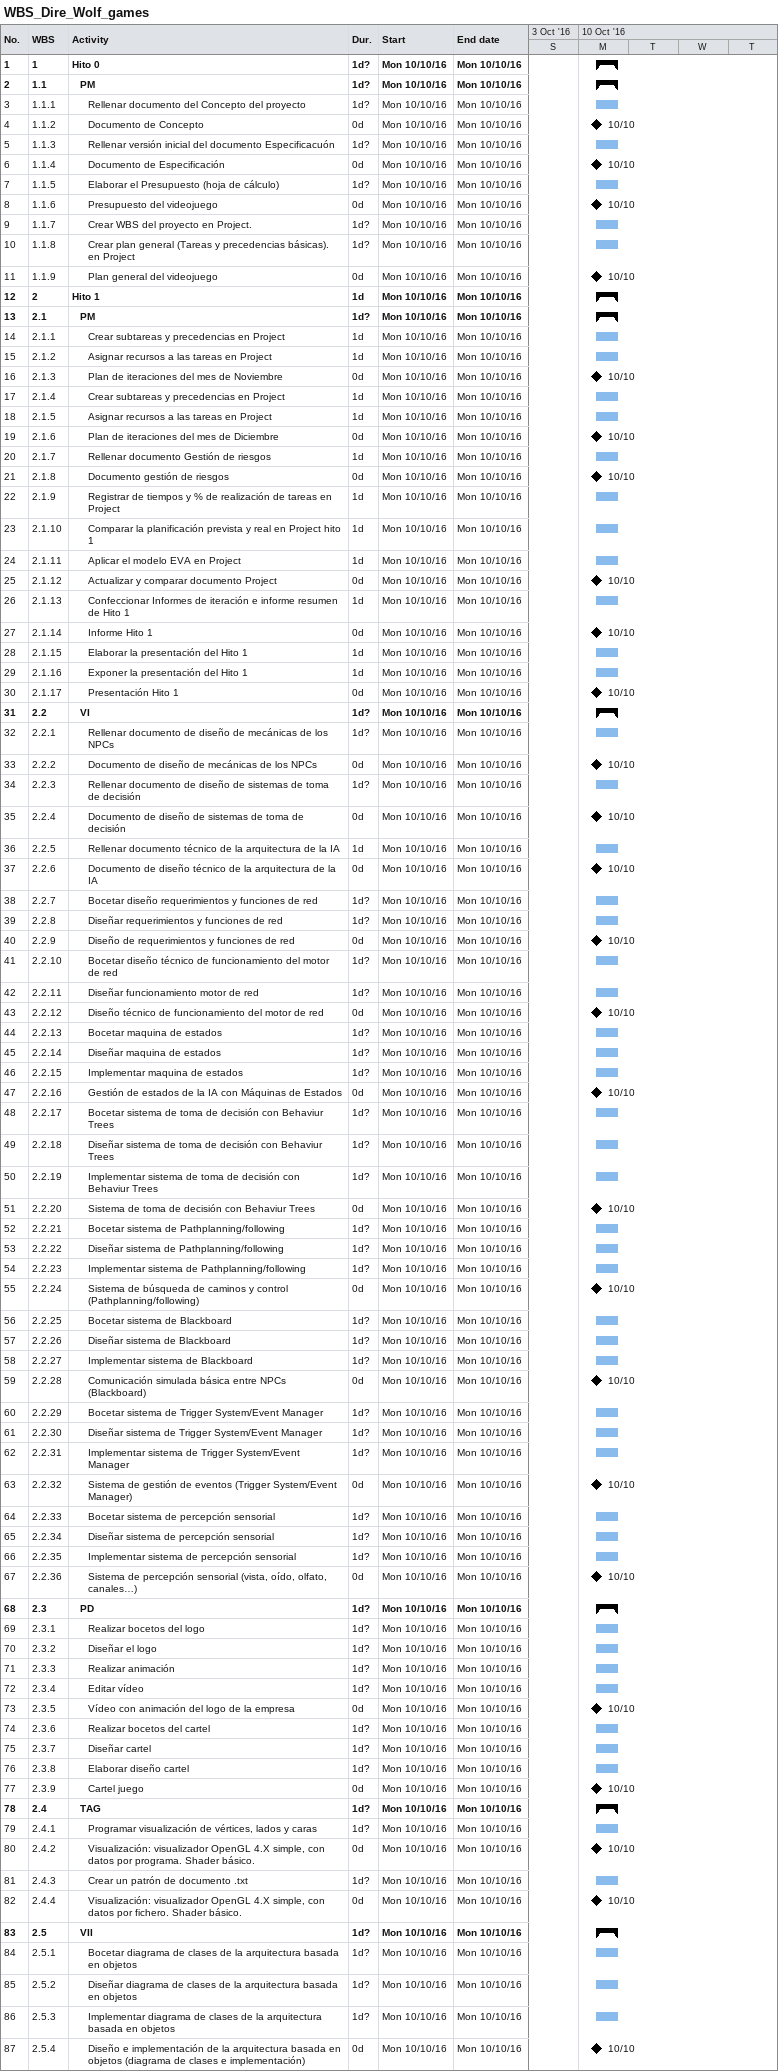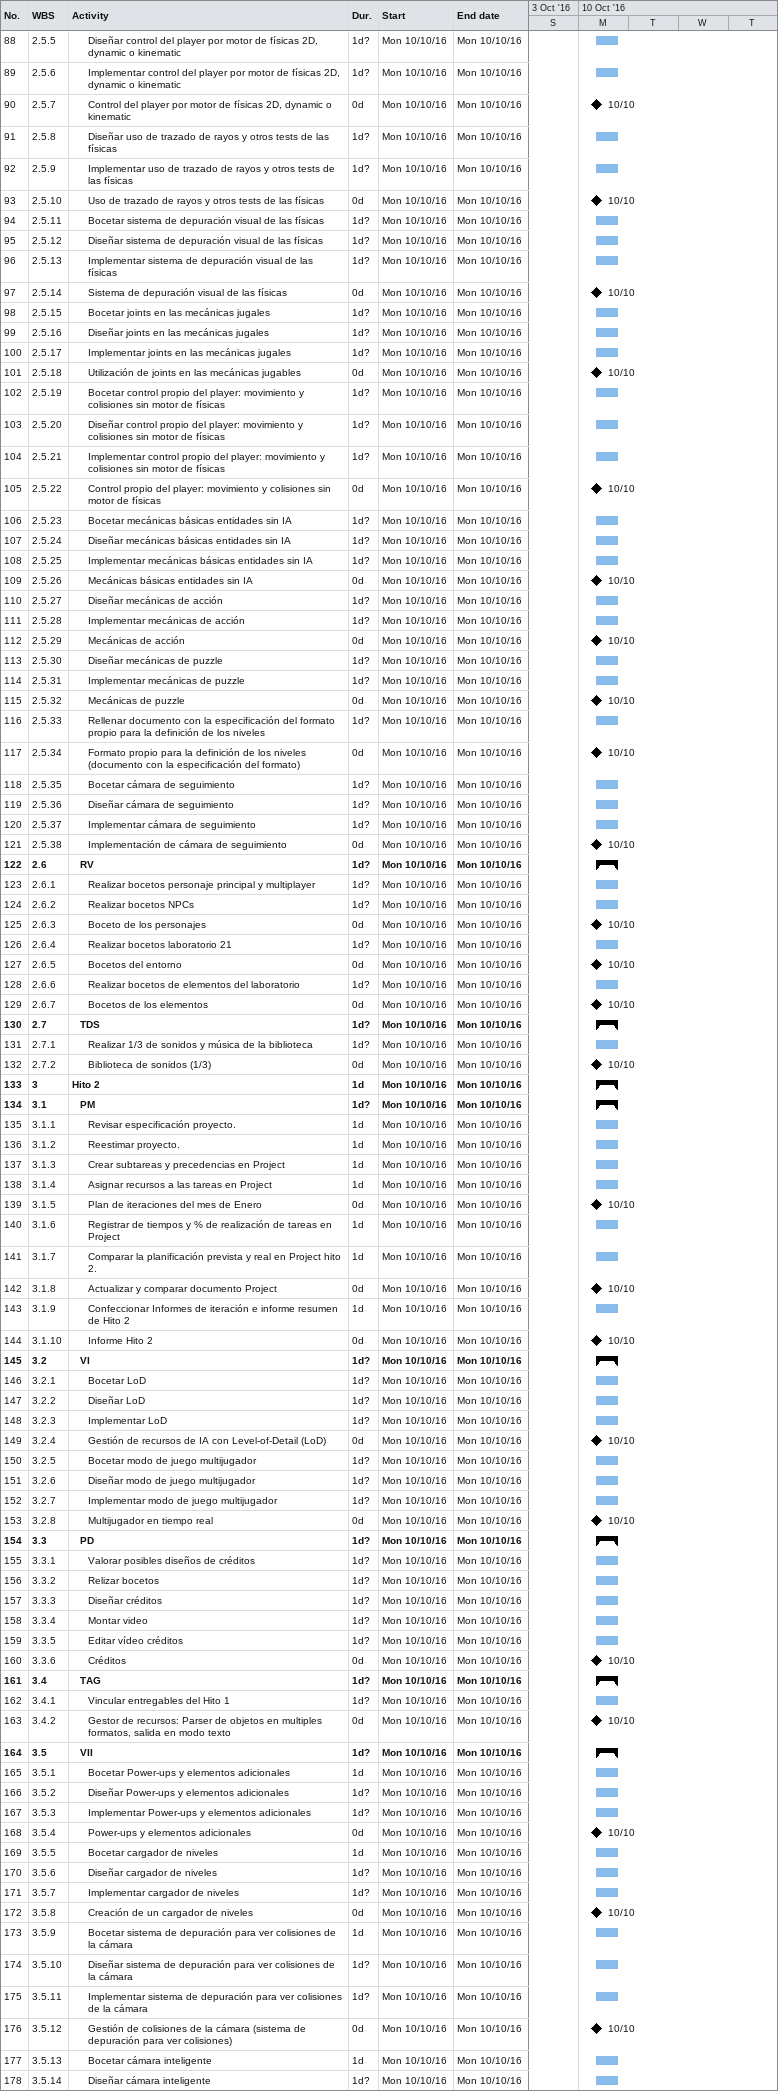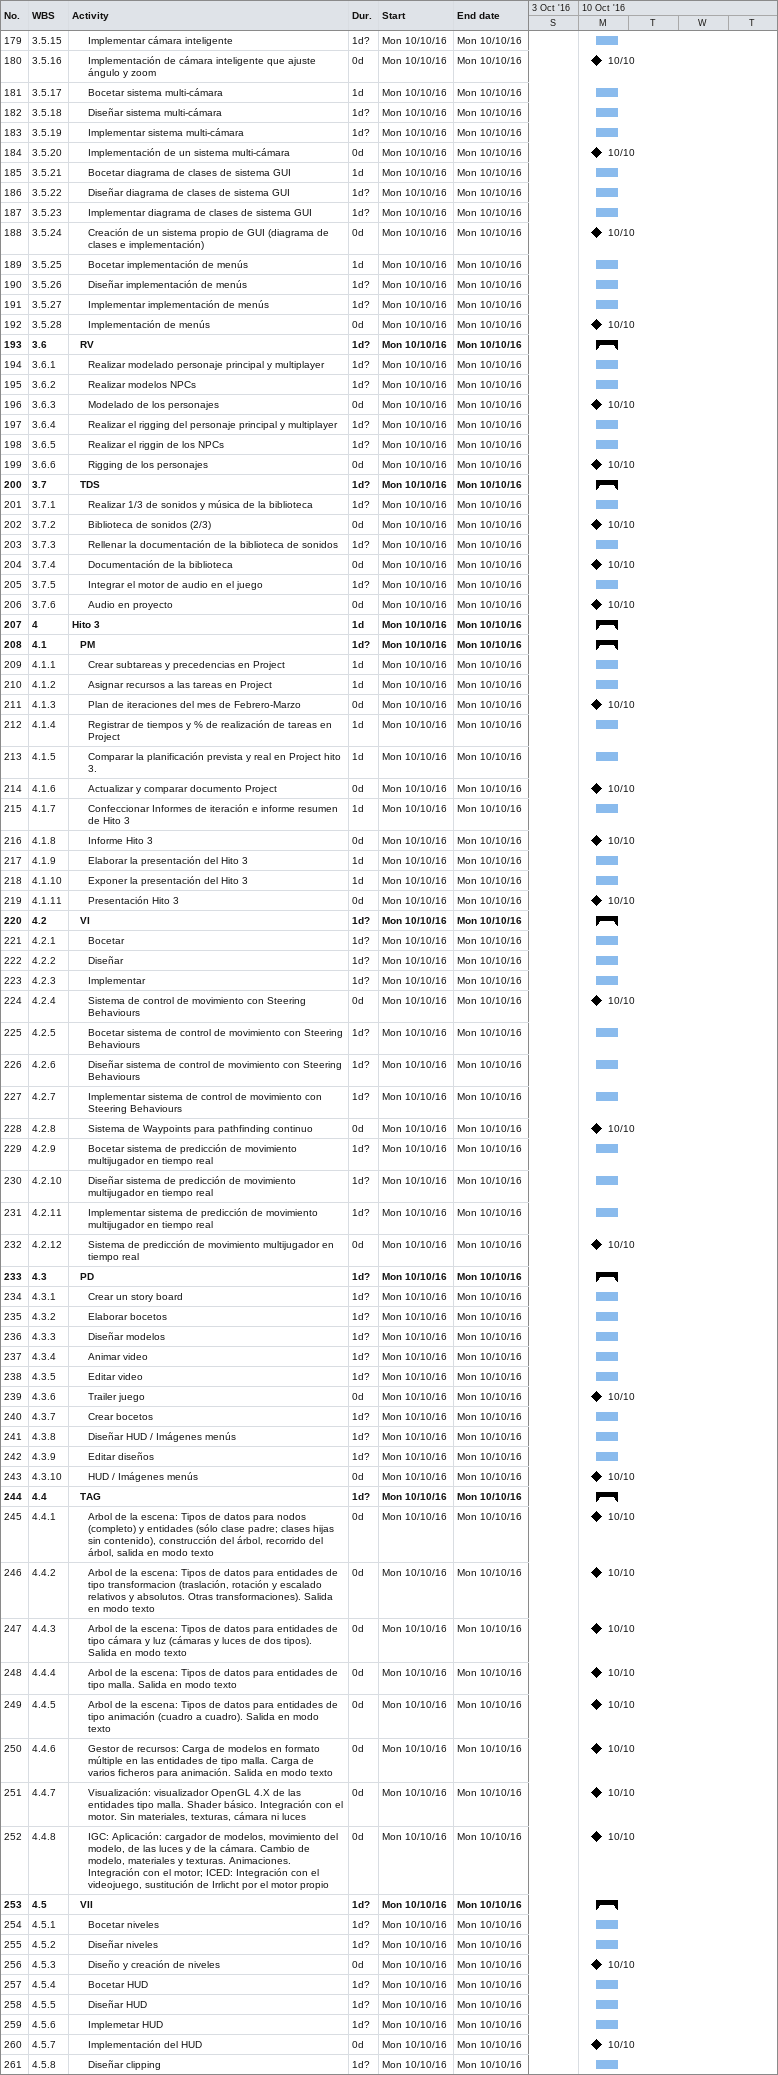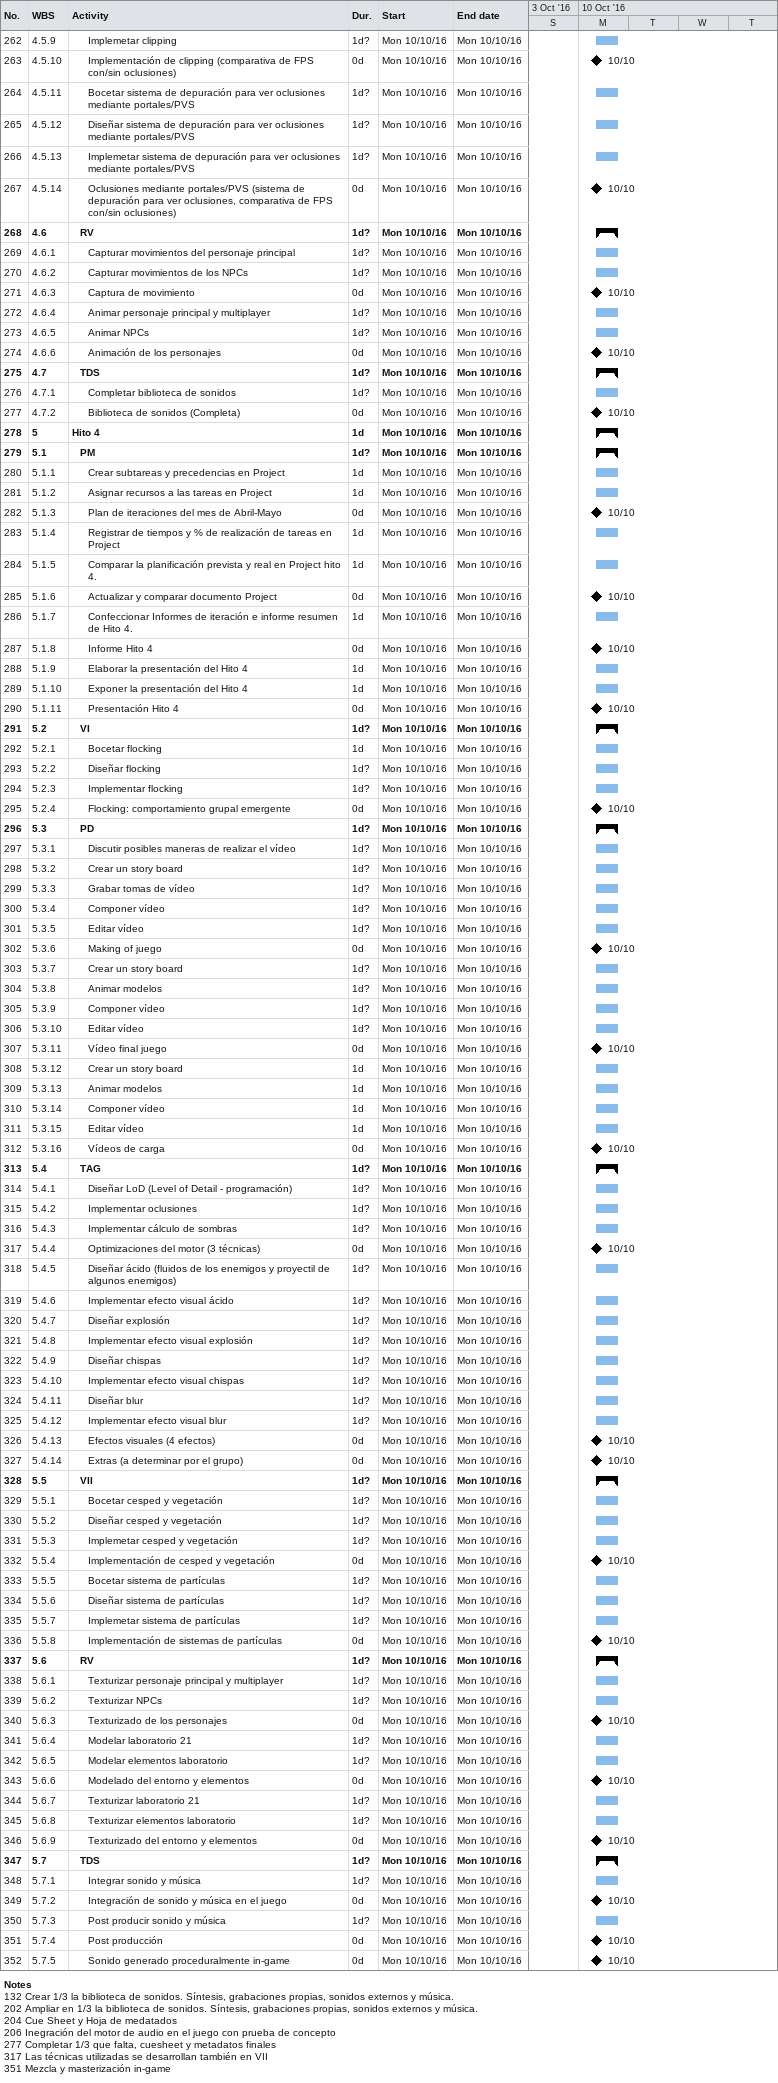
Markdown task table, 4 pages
WBS_Dire_Wolf_games

| ID | WBS | Task | Duration | Start | Finish |
|---|---|---|---|---|---|
| 1 | 1 | **Hito 0** | 1d? | 2016-10-10 | 2016-10-10 |
| 2 | 1.1 | **PM** | 1d? | 2016-10-10 | 2016-10-10 |
| 3 | 1.1.1 | Rellenar documento del Concepto del proyecto | 1d? | 2016-10-10 | 2016-10-10 |
| 4 | 1.1.2 | Documento de Concepto | 0d | 2016-10-10 | 2016-10-10 |
| 5 | 1.1.3 | Rellenar versión inicial del documento Especificacuón | 1d? | 2016-10-10 | 2016-10-10 |
| 6 | 1.1.4 | Documento de Especificación | 0d | 2016-10-10 | 2016-10-10 |
| 7 | 1.1.5 | Elaborar el Presupuesto (hoja de cálculo) | 1d? | 2016-10-10 | 2016-10-10 |
| 8 | 1.1.6 | Presupuesto del videojuego | 0d | 2016-10-10 | 2016-10-10 |
| 9 | 1.1.7 | Crear WBS del proyecto en Project. | 1d? | 2016-10-10 | 2016-10-10 |
| 10 | 1.1.8 | Crear plan general (Tareas y precedencias básicas). en Project | 1d? | 2016-10-10 | 2016-10-10 |
| 11 | 1.1.9 | Plan general del videojuego | 0d | 2016-10-10 | 2016-10-10 |
| 12 | 2 | **Hito 1** | 1d | 2016-10-10 | 2016-10-10 |
| 13 | 2.1 | **PM** | 1d? | 2016-10-10 | 2016-10-10 |
| 14 | 2.1.1 | Crear subtareas y precedencias en Project | 1d | 2016-10-10 | 2016-10-10 |
| 15 | 2.1.2 | Asignar recursos a las tareas en Project | 1d | 2016-10-10 | 2016-10-10 |
| 16 | 2.1.3 | Plan de iteraciones del mes de Noviembre | 0d | 2016-10-10 | 2016-10-10 |
| 17 | 2.1.4 | Crear subtareas y precedencias en Project | 1d | 2016-10-10 | 2016-10-10 |
| 18 | 2.1.5 | Asignar recursos a las tareas en Project | 1d | 2016-10-10 | 2016-10-10 |
| 19 | 2.1.6 | Plan de iteraciones del mes de Diciembre | 0d | 2016-10-10 | 2016-10-10 |
| 20 | 2.1.7 | Rellenar documento Gestión de riesgos | 1d | 2016-10-10 | 2016-10-10 |
| 21 | 2.1.8 | Documento gestión de riesgos | 0d | 2016-10-10 | 2016-10-10 |
| 22 | 2.1.9 | Registrar de tiempos y % de realización de tareas en Project | 1d | 2016-10-10 | 2016-10-10 |
| 23 | 2.1.10 | Comparar la planificación prevista y real en Project hito 1 | 1d | 2016-10-10 | 2016-10-10 |
| 24 | 2.1.11 | Aplicar el modelo EVA en Project | 1d | 2016-10-10 | 2016-10-10 |
| 25 | 2.1.12 | Actualizar y comparar documento Project | 0d | 2016-10-10 | 2016-10-10 |
| 26 | 2.1.13 | Confeccionar Informes de iteración e informe resumen de Hito 1 | 1d | 2016-10-10 | 2016-10-10 |
| 27 | 2.1.14 | Informe Hito 1 | 0d | 2016-10-10 | 2016-10-10 |
| 28 | 2.1.15 | Elaborar la presentación del Hito 1 | 1d | 2016-10-10 | 2016-10-10 |
| 29 | 2.1.16 | Exponer la presentación del Hito 1 | 1d | 2016-10-10 | 2016-10-10 |
| 30 | 2.1.17 | Presentación Hito 1 | 0d | 2016-10-10 | 2016-10-10 |
| 31 | 2.2 | **VI** | 1d? | 2016-10-10 | 2016-10-10 |
| 32 | 2.2.1 | Rellenar documento de diseño de mecánicas de los NPCs | 1d? | 2016-10-10 | 2016-10-10 |
| 33 | 2.2.2 | Documento de diseño de mecánicas de los NPCs | 0d | 2016-10-10 | 2016-10-10 |
| 34 | 2.2.3 | Rellenar documento de diseño de sistemas de toma de decisión | 1d? | 2016-10-10 | 2016-10-10 |
| 35 | 2.2.4 | Documento de diseño de sistemas de toma de decisión | 0d | 2016-10-10 | 2016-10-10 |
| 36 | 2.2.5 | Rellenar documento técnico de la arquitectura de la IA | 1d | 2016-10-10 | 2016-10-10 |
| 37 | 2.2.6 | Documento de diseño técnico de la arquitectura de la IA | 0d | 2016-10-10 | 2016-10-10 |
| 38 | 2.2.7 | Bocetar diseño requerimientos y funciones de red | 1d? | 2016-10-10 | 2016-10-10 |
| 39 | 2.2.8 | Diseñar requerimientos y funciones de red | 1d? | 2016-10-10 | 2016-10-10 |
| 40 | 2.2.9 | Diseño de requerimientos y funciones de red | 0d | 2016-10-10 | 2016-10-10 |
| 41 | 2.2.10 | Bocetar diseño técnico de funcionamiento del motor de red | 1d? | 2016-10-10 | 2016-10-10 |
| 42 | 2.2.11 | Diseñar funcionamiento motor de red | 1d? | 2016-10-10 | 2016-10-10 |
| 43 | 2.2.12 | Diseño técnico de funcionamiento del motor de red | 0d | 2016-10-10 | 2016-10-10 |
| 44 | 2.2.13 | Bocetar maquina de estados | 1d? | 2016-10-10 | 2016-10-10 |
| 45 | 2.2.14 | Diseñar maquina de estados | 1d? | 2016-10-10 | 2016-10-10 |
| 46 | 2.2.15 | Implementar maquina de estados | 1d? | 2016-10-10 | 2016-10-10 |
| 47 | 2.2.16 | Gestión de estados de la IA con Máquinas de Estados | 0d | 2016-10-10 | 2016-10-10 |
| 48 | 2.2.17 | Bocetar sistema de toma de decisión con Behaviur Trees | 1d? | 2016-10-10 | 2016-10-10 |
| 49 | 2.2.18 | Diseñar sistema de toma de decisión con Behaviur Trees | 1d? | 2016-10-10 | 2016-10-10 |
| 50 | 2.2.19 | Implementar sistema de toma de decisión con Behaviur Trees | 1d? | 2016-10-10 | 2016-10-10 |
| 51 | 2.2.20 | Sistema de toma de decisión con Behaviur Trees | 0d | 2016-10-10 | 2016-10-10 |
| 52 | 2.2.21 | Bocetar sistema de Pathplanning/following | 1d? | 2016-10-10 | 2016-10-10 |
| 53 | 2.2.22 | Diseñar sistema de Pathplanning/following | 1d? | 2016-10-10 | 2016-10-10 |
| 54 | 2.2.23 | Implementar sistema de Pathplanning/following | 1d? | 2016-10-10 | 2016-10-10 |
| 55 | 2.2.24 | Sistema de búsqueda de caminos y control (Pathplanning/following) | 0d | 2016-10-10 | 2016-10-10 |
| 56 | 2.2.25 | Bocetar sistema de Blackboard | 1d? | 2016-10-10 | 2016-10-10 |
| 57 | 2.2.26 | Diseñar sistema de Blackboard | 1d? | 2016-10-10 | 2016-10-10 |
| 58 | 2.2.27 | Implementar sistema de Blackboard | 1d? | 2016-10-10 | 2016-10-10 |
| 59 | 2.2.28 | Comunicación simulada básica entre NPCs (Blackboard) | 0d | 2016-10-10 | 2016-10-10 |
| 60 | 2.2.29 | Bocetar sistema de Trigger System/Event Manager | 1d? | 2016-10-10 | 2016-10-10 |
| 61 | 2.2.30 | Diseñar sistema de Trigger System/Event Manager | 1d? | 2016-10-10 | 2016-10-10 |
| 62 | 2.2.31 | Implementar sistema de Trigger System/Event Manager | 1d? | 2016-10-10 | 2016-10-10 |
| 63 | 2.2.32 | Sistema de gestión de eventos (Trigger System/Event Manager) | 0d | 2016-10-10 | 2016-10-10 |
| 64 | 2.2.33 | Bocetar sistema de percepción sensorial | 1d? | 2016-10-10 | 2016-10-10 |
| 65 | 2.2.34 | Diseñar sistema de percepción sensorial | 1d? | 2016-10-10 | 2016-10-10 |
| 66 | 2.2.35 | Implementar sistema de percepción sensorial | 1d? | 2016-10-10 | 2016-10-10 |
| 67 | 2.2.36 | Sistema de percepción sensorial (vista, oído, olfato, canales…) | 0d | 2016-10-10 | 2016-10-10 |
| 68 | 2.3 | **PD** | 1d? | 2016-10-10 | 2016-10-10 |
| 69 | 2.3.1 | Realizar bocetos del logo | 1d? | 2016-10-10 | 2016-10-10 |
| 70 | 2.3.2 | Diseñar el logo | 1d? | 2016-10-10 | 2016-10-10 |
| 71 | 2.3.3 | Realizar animación | 1d? | 2016-10-10 | 2016-10-10 |
| 72 | 2.3.4 | Editar vídeo | 1d? | 2016-10-10 | 2016-10-10 |
| 73 | 2.3.5 | Vídeo con animación del logo de la empresa | 0d | 2016-10-10 | 2016-10-10 |
| 74 | 2.3.6 | Realizar bocetos del cartel | 1d? | 2016-10-10 | 2016-10-10 |
| 75 | 2.3.7 | Diseñar cartel | 1d? | 2016-10-10 | 2016-10-10 |
| 76 | 2.3.8 | Elaborar diseño cartel | 1d? | 2016-10-10 | 2016-10-10 |
| 77 | 2.3.9 | Cartel juego | 0d | 2016-10-10 | 2016-10-10 |
| 78 | 2.4 | **TAG** | 1d? | 2016-10-10 | 2016-10-10 |
| 79 | 2.4.1 | Programar visualización de vértices, lados y caras | 1d? | 2016-10-10 | 2016-10-10 |
| 80 | 2.4.2 | Visualización: visualizador OpenGL 4.X simple, con datos por programa. Shader básico. | 0d | 2016-10-10 | 2016-10-10 |
| 81 | 2.4.3 | Crear un patrón de documento .txt | 1d? | 2016-10-10 | 2016-10-10 |
| 82 | 2.4.4 | Visualización: visualizador OpenGL 4.X simple, con datos por fichero. Shader básico. | 0d | 2016-10-10 | 2016-10-10 |
| 83 | 2.5 | **VII** | 1d? | 2016-10-10 | 2016-10-10 |
| 84 | 2.5.1 | Bocetar diagrama de clases de la arquitectura basada en objetos | 1d? | 2016-10-10 | 2016-10-10 |
| 85 | 2.5.2 | Diseñar diagrama de clases de la arquitectura basada en objetos | 1d? | 2016-10-10 | 2016-10-10 |
| 86 | 2.5.3 | Implementar diagrama de clases de la arquitectura basada en objetos | 1d? | 2016-10-10 | 2016-10-10 |
| 87 | 2.5.4 | Diseño e implementación de la arquitectura basada en objetos (diagrama de clases e implementación) | 0d | 2016-10-10 | 2016-10-10 |
| 88 | 2.5.5 | Diseñar control del player por motor de físicas 2D, dynamic o kinematic | 1d? | 2016-10-10 | 2016-10-10 |
| 89 | 2.5.6 | Implementar control del player por motor de físicas 2D, dynamic o kinematic | 1d? | 2016-10-10 | 2016-10-10 |
| 90 | 2.5.7 | Control del player por motor de físicas 2D, dynamic o kinematic | 0d | 2016-10-10 | 2016-10-10 |
| 91 | 2.5.8 | Diseñar uso de trazado de rayos y otros tests de las físicas | 1d? | 2016-10-10 | 2016-10-10 |
| 92 | 2.5.9 | Implementar uso de trazado de rayos y otros tests de las físicas | 1d? | 2016-10-10 | 2016-10-10 |
| 93 | 2.5.10 | Uso de trazado de rayos y otros tests de las físicas | 0d | 2016-10-10 | 2016-10-10 |
| 94 | 2.5.11 | Bocetar sistema de depuración visual de las físicas | 1d? | 2016-10-10 | 2016-10-10 |
| 95 | 2.5.12 | Diseñar sistema de depuración visual de las físicas | 1d? | 2016-10-10 | 2016-10-10 |
| 96 | 2.5.13 | Implementar sistema de depuración visual de las físicas | 1d? | 2016-10-10 | 2016-10-10 |
| 97 | 2.5.14 | Sistema de depuración visual de las físicas | 0d | 2016-10-10 | 2016-10-10 |
| 98 | 2.5.15 | Bocetar joints en las mecánicas jugales | 1d? | 2016-10-10 | 2016-10-10 |
| 99 | 2.5.16 | Diseñar joints en las mecánicas jugales | 1d? | 2016-10-10 | 2016-10-10 |
| 100 | 2.5.17 | Implementar joints en las mecánicas jugales | 1d? | 2016-10-10 | 2016-10-10 |
| 101 | 2.5.18 | Utilización de joints en las mecánicas jugables | 0d | 2016-10-10 | 2016-10-10 |
| 102 | 2.5.19 | Bocetar control propio del player: movimiento y colisiones sin motor de físicas | 1d? | 2016-10-10 | 2016-10-10 |
| 103 | 2.5.20 | Diseñar control propio del player: movimiento y colisiones sin motor de físicas | 1d? | 2016-10-10 | 2016-10-10 |
| 104 | 2.5.21 | Implementar control propio del player: movimiento y colisiones sin motor de físicas | 1d? | 2016-10-10 | 2016-10-10 |
| 105 | 2.5.22 | Control propio del player: movimiento y colisiones sin motor de físicas | 0d | 2016-10-10 | 2016-10-10 |
| 106 | 2.5.23 | Bocetar mecánicas básicas entidades sin IA | 1d? | 2016-10-10 | 2016-10-10 |
| 107 | 2.5.24 | Diseñar mecánicas básicas entidades sin IA | 1d? | 2016-10-10 | 2016-10-10 |
| 108 | 2.5.25 | Implementar mecánicas básicas entidades sin IA | 1d? | 2016-10-10 | 2016-10-10 |
| 109 | 2.5.26 | Mecánicas básicas entidades sin IA | 0d | 2016-10-10 | 2016-10-10 |
| 110 | 2.5.27 | Diseñar mecánicas de acción | 1d? | 2016-10-10 | 2016-10-10 |
| 111 | 2.5.28 | Implementar mecánicas de acción | 1d? | 2016-10-10 | 2016-10-10 |
| 112 | 2.5.29 | Mecánicas de acción | 0d | 2016-10-10 | 2016-10-10 |
| 113 | 2.5.30 | Diseñar mecánicas de puzzle | 1d? | 2016-10-10 | 2016-10-10 |
| 114 | 2.5.31 | Implementar mecánicas de puzzle | 1d? | 2016-10-10 | 2016-10-10 |
| 115 | 2.5.32 | Mecánicas de puzzle | 0d | 2016-10-10 | 2016-10-10 |
| 116 | 2.5.33 | Rellenar documento con la especificación del formato propio para la definición de los niveles | 1d? | 2016-10-10 | 2016-10-10 |
| 117 | 2.5.34 | Formato propio para la definición de los niveles (documento con la especificación del formato) | 0d | 2016-10-10 | 2016-10-10 |
| 118 | 2.5.35 | Bocetar cámara de seguimiento | 1d? | 2016-10-10 | 2016-10-10 |
| 119 | 2.5.36 | Diseñar cámara de seguimiento | 1d? | 2016-10-10 | 2016-10-10 |
| 120 | 2.5.37 | Implementar cámara de seguimiento | 1d? | 2016-10-10 | 2016-10-10 |
| 121 | 2.5.38 | Implementación de cámara de seguimiento | 0d | 2016-10-10 | 2016-10-10 |
| 122 | 2.6 | **RV** | 1d? | 2016-10-10 | 2016-10-10 |
| 123 | 2.6.1 | Realizar bocetos personaje principal y multiplayer | 1d? | 2016-10-10 | 2016-10-10 |
| 124 | 2.6.2 | Realizar bocetos NPCs | 1d? | 2016-10-10 | 2016-10-10 |
| 125 | 2.6.3 | Boceto de los personajes | 0d | 2016-10-10 | 2016-10-10 |
| 126 | 2.6.4 | Realizar bocetos laboratorio 21 | 1d? | 2016-10-10 | 2016-10-10 |
| 127 | 2.6.5 | Bocetos del entorno | 0d | 2016-10-10 | 2016-10-10 |
| 128 | 2.6.6 | Realizar bocetos de elementos del laboratorio | 1d? | 2016-10-10 | 2016-10-10 |
| 129 | 2.6.7 | Bocetos de los elementos | 0d | 2016-10-10 | 2016-10-10 |
| 130 | 2.7 | **TDS** | 1d? | 2016-10-10 | 2016-10-10 |
| 131 | 2.7.1 | Realizar 1/3 de sonidos y música de la biblioteca | 1d? | 2016-10-10 | 2016-10-10 |
| 132 | 2.7.2 | Biblioteca de sonidos (1/3) | 0d | 2016-10-10 | 2016-10-10 |
| 133 | 3 | **Hito 2** | 1d | 2016-10-10 | 2016-10-10 |
| 134 | 3.1 | **PM** | 1d? | 2016-10-10 | 2016-10-10 |
| 135 | 3.1.1 | Revisar especificación proyecto. | 1d | 2016-10-10 | 2016-10-10 |
| 136 | 3.1.2 | Reestimar proyecto. | 1d | 2016-10-10 | 2016-10-10 |
| 137 | 3.1.3 | Crear subtareas y precedencias en Project | 1d | 2016-10-10 | 2016-10-10 |
| 138 | 3.1.4 | Asignar recursos a las tareas en Project | 1d | 2016-10-10 | 2016-10-10 |
| 139 | 3.1.5 | Plan de iteraciones del mes de Enero | 0d | 2016-10-10 | 2016-10-10 |
| 140 | 3.1.6 | Registrar de tiempos y % de realización de tareas en Project | 1d | 2016-10-10 | 2016-10-10 |
| 141 | 3.1.7 | Comparar la planificación prevista y real en Project hito 2. | 1d | 2016-10-10 | 2016-10-10 |
| 142 | 3.1.8 | Actualizar y comparar documento Project | 0d | 2016-10-10 | 2016-10-10 |
| 143 | 3.1.9 | Confeccionar Informes de iteración e informe resumen de Hito 2 | 1d | 2016-10-10 | 2016-10-10 |
| 144 | 3.1.10 | Informe Hito 2 | 0d | 2016-10-10 | 2016-10-10 |
| 145 | 3.2 | **VI** | 1d? | 2016-10-10 | 2016-10-10 |
| 146 | 3.2.1 | Bocetar LoD | 1d? | 2016-10-10 | 2016-10-10 |
| 147 | 3.2.2 | Diseñar LoD | 1d? | 2016-10-10 | 2016-10-10 |
| 148 | 3.2.3 | Implementar LoD | 1d? | 2016-10-10 | 2016-10-10 |
| 149 | 3.2.4 | Gestión de recursos de IA con Level-of-Detail (LoD) | 0d | 2016-10-10 | 2016-10-10 |
| 150 | 3.2.5 | Bocetar modo de juego multijugador | 1d? | 2016-10-10 | 2016-10-10 |
| 151 | 3.2.6 | Diseñar modo de juego multijugador | 1d? | 2016-10-10 | 2016-10-10 |
| 152 | 3.2.7 | Implementar modo de juego multijugador | 1d? | 2016-10-10 | 2016-10-10 |
| 153 | 3.2.8 | Multijugador en tiempo real | 0d | 2016-10-10 | 2016-10-10 |
| 154 | 3.3 | **PD** | 1d? | 2016-10-10 | 2016-10-10 |
| 155 | 3.3.1 | Valorar posibles diseños de créditos | 1d? | 2016-10-10 | 2016-10-10 |
| 156 | 3.3.2 | Relizar bocetos | 1d? | 2016-10-10 | 2016-10-10 |
| 157 | 3.3.3 | Diseñar créditos | 1d? | 2016-10-10 | 2016-10-10 |
| 158 | 3.3.4 | Montar video | 1d? | 2016-10-10 | 2016-10-10 |
| 159 | 3.3.5 | Editar vídeo créditos | 1d? | 2016-10-10 | 2016-10-10 |
| 160 | 3.3.6 | Créditos | 0d | 2016-10-10 | 2016-10-10 |
| 161 | 3.4 | **TAG** | 1d? | 2016-10-10 | 2016-10-10 |
| 162 | 3.4.1 | Vincular entregables del Hito 1 | 1d? | 2016-10-10 | 2016-10-10 |
| 163 | 3.4.2 | Gestor de recursos: Parser de objetos en multiples formatos, salida en modo texto | 0d | 2016-10-10 | 2016-10-10 |
| 164 | 3.5 | **VII** | 1d? | 2016-10-10 | 2016-10-10 |
| 165 | 3.5.1 | Bocetar Power-ups y elementos adicionales | 1d | 2016-10-10 | 2016-10-10 |
| 166 | 3.5.2 | Diseñar Power-ups y elementos adicionales | 1d? | 2016-10-10 | 2016-10-10 |
| 167 | 3.5.3 | Implementar Power-ups y elementos adicionales | 1d? | 2016-10-10 | 2016-10-10 |
| 168 | 3.5.4 | Power-ups y elementos adicionales | 0d | 2016-10-10 | 2016-10-10 |
| 169 | 3.5.5 | Bocetar cargador de niveles | 1d | 2016-10-10 | 2016-10-10 |
| 170 | 3.5.6 | Diseñar cargador de niveles | 1d? | 2016-10-10 | 2016-10-10 |
| 171 | 3.5.7 | Implementar cargador de niveles | 1d? | 2016-10-10 | 2016-10-10 |
| 172 | 3.5.8 | Creación de un cargador de niveles | 0d | 2016-10-10 | 2016-10-10 |
| 173 | 3.5.9 | Bocetar sistema de depuración para ver colisiones de la cámara | 1d | 2016-10-10 | 2016-10-10 |
| 174 | 3.5.10 | Diseñar sistema de depuración para ver colisiones de la cámara | 1d? | 2016-10-10 | 2016-10-10 |
| 175 | 3.5.11 | Implementar sistema de depuración para ver colisiones de la cámara | 1d? | 2016-10-10 | 2016-10-10 |
| 176 | 3.5.12 | Gestión de colisiones de la cámara (sistema de depuración para ver colisiones) | 0d | 2016-10-10 | 2016-10-10 |
| 177 | 3.5.13 | Bocetar cámara inteligente | 1d | 2016-10-10 | 2016-10-10 |
| 178 | 3.5.14 | Diseñar cámara inteligente | 1d? | 2016-10-10 | 2016-10-10 |
| 179 | 3.5.15 | Implementar cámara inteligente | 1d? | 2016-10-10 | 2016-10-10 |
| 180 | 3.5.16 | Implementación de cámara inteligente que ajuste ángulo y zoom | 0d | 2016-10-10 | 2016-10-10 |
| 181 | 3.5.17 | Bocetar sistema multi-cámara | 1d | 2016-10-10 | 2016-10-10 |
| 182 | 3.5.18 | Diseñar sistema multi-cámara | 1d? | 2016-10-10 | 2016-10-10 |
| 183 | 3.5.19 | Implementar sistema multi-cámara | 1d? | 2016-10-10 | 2016-10-10 |
| 184 | 3.5.20 | Implementación de un sistema multi-cámara | 0d | 2016-10-10 | 2016-10-10 |
| 185 | 3.5.21 | Bocetar diagrama de clases de sistema GUI | 1d | 2016-10-10 | 2016-10-10 |
| 186 | 3.5.22 | Diseñar diagrama de clases de sistema GUI | 1d? | 2016-10-10 | 2016-10-10 |
| 187 | 3.5.23 | Implementar diagrama de clases de sistema GUI | 1d? | 2016-10-10 | 2016-10-10 |
| 188 | 3.5.24 | Creación de un sistema propio de GUI (diagrama de clases e implementación) | 0d | 2016-10-10 | 2016-10-10 |
| 189 | 3.5.25 | Bocetar implementación de menús | 1d | 2016-10-10 | 2016-10-10 |
| 190 | 3.5.26 | Diseñar implementación de menús | 1d? | 2016-10-10 | 2016-10-10 |
| 191 | 3.5.27 | Implementar implementación de menús | 1d? | 2016-10-10 | 2016-10-10 |
| 192 | 3.5.28 | Implementación de menús | 0d | 2016-10-10 | 2016-10-10 |
| 193 | 3.6 | **RV** | 1d? | 2016-10-10 | 2016-10-10 |
| 194 | 3.6.1 | Realizar modelado personaje principal y multiplayer | 1d? | 2016-10-10 | 2016-10-10 |
| 195 | 3.6.2 | Realizar modelos NPCs | 1d? | 2016-10-10 | 2016-10-10 |
| 196 | 3.6.3 | Modelado de los personajes | 0d | 2016-10-10 | 2016-10-10 |
| 197 | 3.6.4 | Realizar el rigging del personaje principal y multiplayer | 1d? | 2016-10-10 | 2016-10-10 |
| 198 | 3.6.5 | Realizar el riggin de los NPCs | 1d? | 2016-10-10 | 2016-10-10 |
| 199 | 3.6.6 | Rigging de los personajes | 0d | 2016-10-10 | 2016-10-10 |
| 200 | 3.7 | **TDS** | 1d? | 2016-10-10 | 2016-10-10 |
| 201 | 3.7.1 | Realizar 1/3 de sonidos y música de la biblioteca | 1d? | 2016-10-10 | 2016-10-10 |
| 202 | 3.7.2 | Biblioteca de sonidos (2/3) | 0d | 2016-10-10 | 2016-10-10 |
| 203 | 3.7.3 | Rellenar la documentación de la biblioteca de sonidos | 1d? | 2016-10-10 | 2016-10-10 |
| 204 | 3.7.4 | Documentación de la biblioteca | 0d | 2016-10-10 | 2016-10-10 |
| 205 | 3.7.5 | Integrar el motor de audio en el juego | 1d? | 2016-10-10 | 2016-10-10 |
| 206 | 3.7.6 | Audio en proyecto | 0d | 2016-10-10 | 2016-10-10 |
| 207 | 4 | **Hito 3** | 1d | 2016-10-10 | 2016-10-10 |
| 208 | 4.1 | **PM** | 1d? | 2016-10-10 | 2016-10-10 |
| 209 | 4.1.1 | Crear subtareas y precedencias en Project | 1d | 2016-10-10 | 2016-10-10 |
| 210 | 4.1.2 | Asignar recursos a las tareas en Project | 1d | 2016-10-10 | 2016-10-10 |
| 211 | 4.1.3 | Plan de iteraciones del mes de Febrero-Marzo | 0d | 2016-10-10 | 2016-10-10 |
| 212 | 4.1.4 | Registrar de tiempos y % de realización de tareas en Project | 1d | 2016-10-10 | 2016-10-10 |
| 213 | 4.1.5 | Comparar la planificación prevista y real en Project hito 3. | 1d | 2016-10-10 | 2016-10-10 |
| 214 | 4.1.6 | Actualizar y comparar documento Project | 0d | 2016-10-10 | 2016-10-10 |
| 215 | 4.1.7 | Confeccionar Informes de iteración e informe resumen de Hito 3 | 1d | 2016-10-10 | 2016-10-10 |
| 216 | 4.1.8 | Informe Hito 3 | 0d | 2016-10-10 | 2016-10-10 |
| 217 | 4.1.9 | Elaborar la presentación del Hito 3 | 1d | 2016-10-10 | 2016-10-10 |
| 218 | 4.1.10 | Exponer la presentación del Hito 3 | 1d | 2016-10-10 | 2016-10-10 |
| 219 | 4.1.11 | Presentación Hito 3 | 0d | 2016-10-10 | 2016-10-10 |
| 220 | 4.2 | **VI** | 1d? | 2016-10-10 | 2016-10-10 |
| 221 | 4.2.1 | Bocetar | 1d? | 2016-10-10 | 2016-10-10 |
| 222 | 4.2.2 | Diseñar | 1d? | 2016-10-10 | 2016-10-10 |
| 223 | 4.2.3 | Implementar | 1d? | 2016-10-10 | 2016-10-10 |
| 224 | 4.2.4 | Sistema de control de movimiento con Steering Behaviours | 0d | 2016-10-10 | 2016-10-10 |
| 225 | 4.2.5 | Bocetar sistema de control de movimiento con Steering Behaviours | 1d? | 2016-10-10 | 2016-10-10 |
| 226 | 4.2.6 | Diseñar sistema de control de movimiento con Steering Behaviours | 1d? | 2016-10-10 | 2016-10-10 |
| 227 | 4.2.7 | Implementar sistema de control de movimiento con Steering Behaviours | 1d? | 2016-10-10 | 2016-10-10 |
| 228 | 4.2.8 | Sistema de Waypoints para pathfinding continuo | 0d | 2016-10-10 | 2016-10-10 |
| 229 | 4.2.9 | Bocetar sistema de predicción de movimiento multijugador en tiempo real | 1d? | 2016-10-10 | 2016-10-10 |
| 230 | 4.2.10 | Diseñar sistema de predicción de movimiento multijugador en tiempo real | 1d? | 2016-10-10 | 2016-10-10 |
| 231 | 4.2.11 | Implementar sistema de predicción de movimiento multijugador en tiempo real | 1d? | 2016-10-10 | 2016-10-10 |
| 232 | 4.2.12 | Sistema de predicción de movimiento multijugador en tiempo real | 0d | 2016-10-10 | 2016-10-10 |
| 233 | 4.3 | **PD** | 1d? | 2016-10-10 | 2016-10-10 |
| 234 | 4.3.1 | Crear un story board | 1d? | 2016-10-10 | 2016-10-10 |
| 235 | 4.3.2 | Elaborar bocetos | 1d? | 2016-10-10 | 2016-10-10 |
| 236 | 4.3.3 | Diseñar modelos | 1d? | 2016-10-10 | 2016-10-10 |
| 237 | 4.3.4 | Animar video | 1d? | 2016-10-10 | 2016-10-10 |
| 238 | 4.3.5 | Editar video | 1d? | 2016-10-10 | 2016-10-10 |
| 239 | 4.3.6 | Trailer juego | 0d | 2016-10-10 | 2016-10-10 |
| 240 | 4.3.7 | Crear bocetos | 1d? | 2016-10-10 | 2016-10-10 |
| 241 | 4.3.8 | Diseñar HUD / Imágenes menús | 1d? | 2016-10-10 | 2016-10-10 |
| 242 | 4.3.9 | Editar diseños | 1d? | 2016-10-10 | 2016-10-10 |
| 243 | 4.3.10 | HUD / Imágenes menús | 0d | 2016-10-10 | 2016-10-10 |
| 244 | 4.4 | **TAG** | 1d? | 2016-10-10 | 2016-10-10 |
| 245 | 4.4.1 | Arbol de la escena: Tipos de datos para nodos (completo) y entidades (sólo clase padre; clases hijas sin contenido), construcción del árbol, recorrido del árbol, salida en modo texto | 0d | 2016-10-10 | 2016-10-10 |
| 246 | 4.4.2 | Arbol de la escena: Tipos de datos para entidades de tipo transformacion (traslación, rotación y escalado relativos y absolutos. Otras transformaciones). Salida en modo texto | 0d | 2016-10-10 | 2016-10-10 |
| 247 | 4.4.3 | Arbol de la escena: Tipos de datos para entidades de tipo cámara y luz (cámaras y luces de dos tipos). Salida en modo texto | 0d | 2016-10-10 | 2016-10-10 |
| 248 | 4.4.4 | Arbol de la escena: Tipos de datos para entidades de tipo malla. Salida en modo texto | 0d | 2016-10-10 | 2016-10-10 |
| 249 | 4.4.5 | Arbol de la escena: Tipos de datos para entidades de tipo animación (cuadro a cuadro). Salida en modo texto | 0d | 2016-10-10 | 2016-10-10 |
| 250 | 4.4.6 | Gestor de recursos: Carga de modelos en formato múltiple en las entidades de tipo malla. Carga de varios ficheros para animación. Salida en modo texto | 0d | 2016-10-10 | 2016-10-10 |
| 251 | 4.4.7 | Visualización: visualizador OpenGL 4.X de las entidades tipo malla. Shader básico. Integración con el motor. Sin materiales, texturas, cámara ni luces | 0d | 2016-10-10 | 2016-10-10 |
| 252 | 4.4.8 | IGC: Aplicación: cargador de modelos, movimiento del modelo, de las luces y de la cámara. Cambio de modelo, materiales y texturas. Animaciones. Integración con el motor; ICED: Integración con el videojuego, sustitución de Irrlicht por el motor propio | 0d | 2016-10-10 | 2016-10-10 |
| 253 | 4.5 | **VII** | 1d? | 2016-10-10 | 2016-10-10 |
| 254 | 4.5.1 | Bocetar niveles | 1d? | 2016-10-10 | 2016-10-10 |
| 255 | 4.5.2 | Diseñar niveles | 1d? | 2016-10-10 | 2016-10-10 |
| 256 | 4.5.3 | Diseño y creación de niveles | 0d | 2016-10-10 | 2016-10-10 |
| 257 | 4.5.4 | Bocetar HUD | 1d? | 2016-10-10 | 2016-10-10 |
| 258 | 4.5.5 | Diseñar HUD | 1d? | 2016-10-10 | 2016-10-10 |
| 259 | 4.5.6 | Implemetar HUD | 1d? | 2016-10-10 | 2016-10-10 |
| 260 | 4.5.7 | Implementación del HUD | 0d | 2016-10-10 | 2016-10-10 |
| 261 | 4.5.8 | Diseñar clipping | 1d? | 2016-10-10 | 2016-10-10 |
| 262 | 4.5.9 | Implemetar clipping | 1d? | 2016-10-10 | 2016-10-10 |
| 263 | 4.5.10 | Implementación de clipping (comparativa de FPS con/sin oclusiones) | 0d | 2016-10-10 | 2016-10-10 |
| 264 | 4.5.11 | Bocetar sistema de depuración para ver oclusiones mediante portales/PVS | 1d? | 2016-10-10 | 2016-10-10 |
| 265 | 4.5.12 | Diseñar sistema de depuración para ver oclusiones mediante portales/PVS | 1d? | 2016-10-10 | 2016-10-10 |
| 266 | 4.5.13 | Implemetar sistema de depuración para ver oclusiones mediante portales/PVS | 1d? | 2016-10-10 | 2016-10-10 |
| 267 | 4.5.14 | Oclusiones mediante portales/PVS (sistema de depuración para ver oclusiones, comparativa de FPS con/sin oclusiones) | 0d | 2016-10-10 | 2016-10-10 |
| 268 | 4.6 | **RV** | 1d? | 2016-10-10 | 2016-10-10 |
| 269 | 4.6.1 | Capturar movimientos del personaje principal | 1d? | 2016-10-10 | 2016-10-10 |
| 270 | 4.6.2 | Capturar movimientos de los NPCs | 1d? | 2016-10-10 | 2016-10-10 |
| 271 | 4.6.3 | Captura de movimiento | 0d | 2016-10-10 | 2016-10-10 |
| 272 | 4.6.4 | Animar personaje principal y multiplayer | 1d? | 2016-10-10 | 2016-10-10 |
| 273 | 4.6.5 | Animar NPCs | 1d? | 2016-10-10 | 2016-10-10 |
| 274 | 4.6.6 | Animación de los personajes | 0d | 2016-10-10 | 2016-10-10 |
| 275 | 4.7 | **TDS** | 1d? | 2016-10-10 | 2016-10-10 |
| 276 | 4.7.1 | Completar biblioteca de sonidos | 1d? | 2016-10-10 | 2016-10-10 |
| 277 | 4.7.2 | Biblioteca de sonidos (Completa) | 0d | 2016-10-10 | 2016-10-10 |
| 278 | 5 | **Hito 4** | 1d | 2016-10-10 | 2016-10-10 |
| 279 | 5.1 | **PM** | 1d? | 2016-10-10 | 2016-10-10 |
| 280 | 5.1.1 | Crear subtareas y precedencias en Project | 1d | 2016-10-10 | 2016-10-10 |
| 281 | 5.1.2 | Asignar recursos a las tareas en Project | 1d | 2016-10-10 | 2016-10-10 |
| 282 | 5.1.3 | Plan de iteraciones del mes de Abril-Mayo | 0d | 2016-10-10 | 2016-10-10 |
| 283 | 5.1.4 | Registrar de tiempos y % de realización de tareas en Project | 1d | 2016-10-10 | 2016-10-10 |
| 284 | 5.1.5 | Comparar la planificación prevista y real en Project hito 4. | 1d | 2016-10-10 | 2016-10-10 |
| 285 | 5.1.6 | Actualizar y comparar documento Project | 0d | 2016-10-10 | 2016-10-10 |
| 286 | 5.1.7 | Confeccionar Informes de iteración e informe resumen de Hito 4. | 1d | 2016-10-10 | 2016-10-10 |
| 287 | 5.1.8 | Informe Hito 4 | 0d | 2016-10-10 | 2016-10-10 |
| 288 | 5.1.9 | Elaborar la presentación del Hito 4 | 1d | 2016-10-10 | 2016-10-10 |
| 289 | 5.1.10 | Exponer la presentación del Hito 4 | 1d | 2016-10-10 | 2016-10-10 |
| 290 | 5.1.11 | Presentación Hito 4 | 0d | 2016-10-10 | 2016-10-10 |
| 291 | 5.2 | **VI** | 1d? | 2016-10-10 | 2016-10-10 |
| 292 | 5.2.1 | Bocetar flocking | 1d | 2016-10-10 | 2016-10-10 |
| 293 | 5.2.2 | Diseñar flocking | 1d? | 2016-10-10 | 2016-10-10 |
| 294 | 5.2.3 | Implementar flocking | 1d? | 2016-10-10 | 2016-10-10 |
| 295 | 5.2.4 | Flocking: comportamiento grupal emergente | 0d | 2016-10-10 | 2016-10-10 |
| 296 | 5.3 | **PD** | 1d? | 2016-10-10 | 2016-10-10 |
| 297 | 5.3.1 | Discutir posibles maneras de realizar el vídeo | 1d? | 2016-10-10 | 2016-10-10 |
| 298 | 5.3.2 | Crear un story board | 1d? | 2016-10-10 | 2016-10-10 |
| 299 | 5.3.3 | Grabar tomas de vídeo | 1d? | 2016-10-10 | 2016-10-10 |
| 300 | 5.3.4 | Componer vídeo | 1d? | 2016-10-10 | 2016-10-10 |
| 301 | 5.3.5 | Editar vídeo | 1d? | 2016-10-10 | 2016-10-10 |
| 302 | 5.3.6 | Making of juego | 0d | 2016-10-10 | 2016-10-10 |
| 303 | 5.3.7 | Crear un story board | 1d? | 2016-10-10 | 2016-10-10 |
| 304 | 5.3.8 | Animar modelos | 1d? | 2016-10-10 | 2016-10-10 |
| 305 | 5.3.9 | Componer vídeo | 1d? | 2016-10-10 | 2016-10-10 |
| 306 | 5.3.10 | Editar vídeo | 1d? | 2016-10-10 | 2016-10-10 |
| 307 | 5.3.11 | Vídeo final juego | 0d | 2016-10-10 | 2016-10-10 |
| 308 | 5.3.12 | Crear un story board | 1d | 2016-10-10 | 2016-10-10 |
| 309 | 5.3.13 | Animar modelos | 1d | 2016-10-10 | 2016-10-10 |
| 310 | 5.3.14 | Componer vídeo | 1d | 2016-10-10 | 2016-10-10 |
| 311 | 5.3.15 | Editar vídeo | 1d | 2016-10-10 | 2016-10-10 |
| 312 | 5.3.16 | Vídeos de carga | 0d | 2016-10-10 | 2016-10-10 |
| 313 | 5.4 | **TAG** | 1d? | 2016-10-10 | 2016-10-10 |
| 314 | 5.4.1 | Diseñar LoD (Level of Detail - programación) | 1d? | 2016-10-10 | 2016-10-10 |
| 315 | 5.4.2 | Implementar oclusiones | 1d? | 2016-10-10 | 2016-10-10 |
| 316 | 5.4.3 | Implementar cálculo de sombras | 1d? | 2016-10-10 | 2016-10-10 |
| 317 | 5.4.4 | Optimizaciones del motor (3 técnicas) | 0d | 2016-10-10 | 2016-10-10 |
| 318 | 5.4.5 | Diseñar ácido (fluidos de los enemigos y proyectil de algunos enemigos) | 1d? | 2016-10-10 | 2016-10-10 |
| 319 | 5.4.6 | Implementar efecto visual ácido | 1d? | 2016-10-10 | 2016-10-10 |
| 320 | 5.4.7 | Diseñar explosión | 1d? | 2016-10-10 | 2016-10-10 |
| 321 | 5.4.8 | Implementar efecto visual explosión | 1d? | 2016-10-10 | 2016-10-10 |
| 322 | 5.4.9 | Diseñar chispas | 1d? | 2016-10-10 | 2016-10-10 |
| 323 | 5.4.10 | Implementar efecto visual chispas | 1d? | 2016-10-10 | 2016-10-10 |
| 324 | 5.4.11 | Diseñar blur | 1d? | 2016-10-10 | 2016-10-10 |
| 325 | 5.4.12 | Implementar efecto visual blur | 1d? | 2016-10-10 | 2016-10-10 |
| 326 | 5.4.13 | Efectos visuales (4 efectos) | 0d | 2016-10-10 | 2016-10-10 |
| 327 | 5.4.14 | Extras (a determinar por el grupo) | 0d | 2016-10-10 | 2016-10-10 |
| 328 | 5.5 | **VII** | 1d? | 2016-10-10 | 2016-10-10 |
| 329 | 5.5.1 | Bocetar cesped y vegetación | 1d? | 2016-10-10 | 2016-10-10 |
| 330 | 5.5.2 | Diseñar cesped y vegetación | 1d? | 2016-10-10 | 2016-10-10 |
| 331 | 5.5.3 | Implemetar cesped y vegetación | 1d? | 2016-10-10 | 2016-10-10 |
| 332 | 5.5.4 | Implementación de cesped y vegetación | 0d | 2016-10-10 | 2016-10-10 |
| 333 | 5.5.5 | Bocetar sistema de partículas | 1d? | 2016-10-10 | 2016-10-10 |
| 334 | 5.5.6 | Diseñar sistema de partículas | 1d? | 2016-10-10 | 2016-10-10 |
| 335 | 5.5.7 | Implemetar sistema de partículas | 1d? | 2016-10-10 | 2016-10-10 |
| 336 | 5.5.8 | Implementación de sistemas de partículas | 0d | 2016-10-10 | 2016-10-10 |
| 337 | 5.6 | **RV** | 1d? | 2016-10-10 | 2016-10-10 |
| 338 | 5.6.1 | Texturizar personaje principal y multiplayer | 1d? | 2016-10-10 | 2016-10-10 |
| 339 | 5.6.2 | Texturizar NPCs | 1d? | 2016-10-10 | 2016-10-10 |
| 340 | 5.6.3 | Texturizado de los personajes | 0d | 2016-10-10 | 2016-10-10 |
| 341 | 5.6.4 | Modelar laboratorio 21 | 1d? | 2016-10-10 | 2016-10-10 |
| 342 | 5.6.5 | Modelar elementos laboratorio | 1d? | 2016-10-10 | 2016-10-10 |
| 343 | 5.6.6 | Modelado del entorno y elementos | 0d | 2016-10-10 | 2016-10-10 |
| 344 | 5.6.7 | Texturizar laboratorio 21 | 1d? | 2016-10-10 | 2016-10-10 |
| 345 | 5.6.8 | Texturizar elementos laboratorio | 1d? | 2016-10-10 | 2016-10-10 |
| 346 | 5.6.9 | Texturizado del entorno y elementos | 0d | 2016-10-10 | 2016-10-10 |
| 347 | 5.7 | **TDS** | 1d? | 2016-10-10 | 2016-10-10 |
| 348 | 5.7.1 | Integrar sonido y música | 1d? | 2016-10-10 | 2016-10-10 |
| 349 | 5.7.2 | Integración de sonido y música en el juego | 0d | 2016-10-10 | 2016-10-10 |
| 350 | 5.7.3 | Post producir sonido y música | 1d? | 2016-10-10 | 2016-10-10 |
| 351 | 5.7.4 | Post producción | 0d | 2016-10-10 | 2016-10-10 |
| 352 | 5.7.5 | Sonido generado proceduralmente in-game | 0d | 2016-10-10 | 2016-10-10 |

Notes
- 132: Crear 1/3 la biblioteca de sonidos. Síntesis, grabaciones propias, sonidos externos y música.
- 202: Ampliar en 1/3 la biblioteca de sonidos. Síntesis, grabaciones propias, sonidos externos y música.
- 204: Cue Sheet y Hoja de medatados
- 206: Inegración del motor de audio en el juego con prueba de concepto
- 277: Completar 1/3 que falta, cuesheet y metadatos finales
- 317: Las técnicas utilizadas se desarrollan también en VII
- 351: Mezcla y masterización in-game
